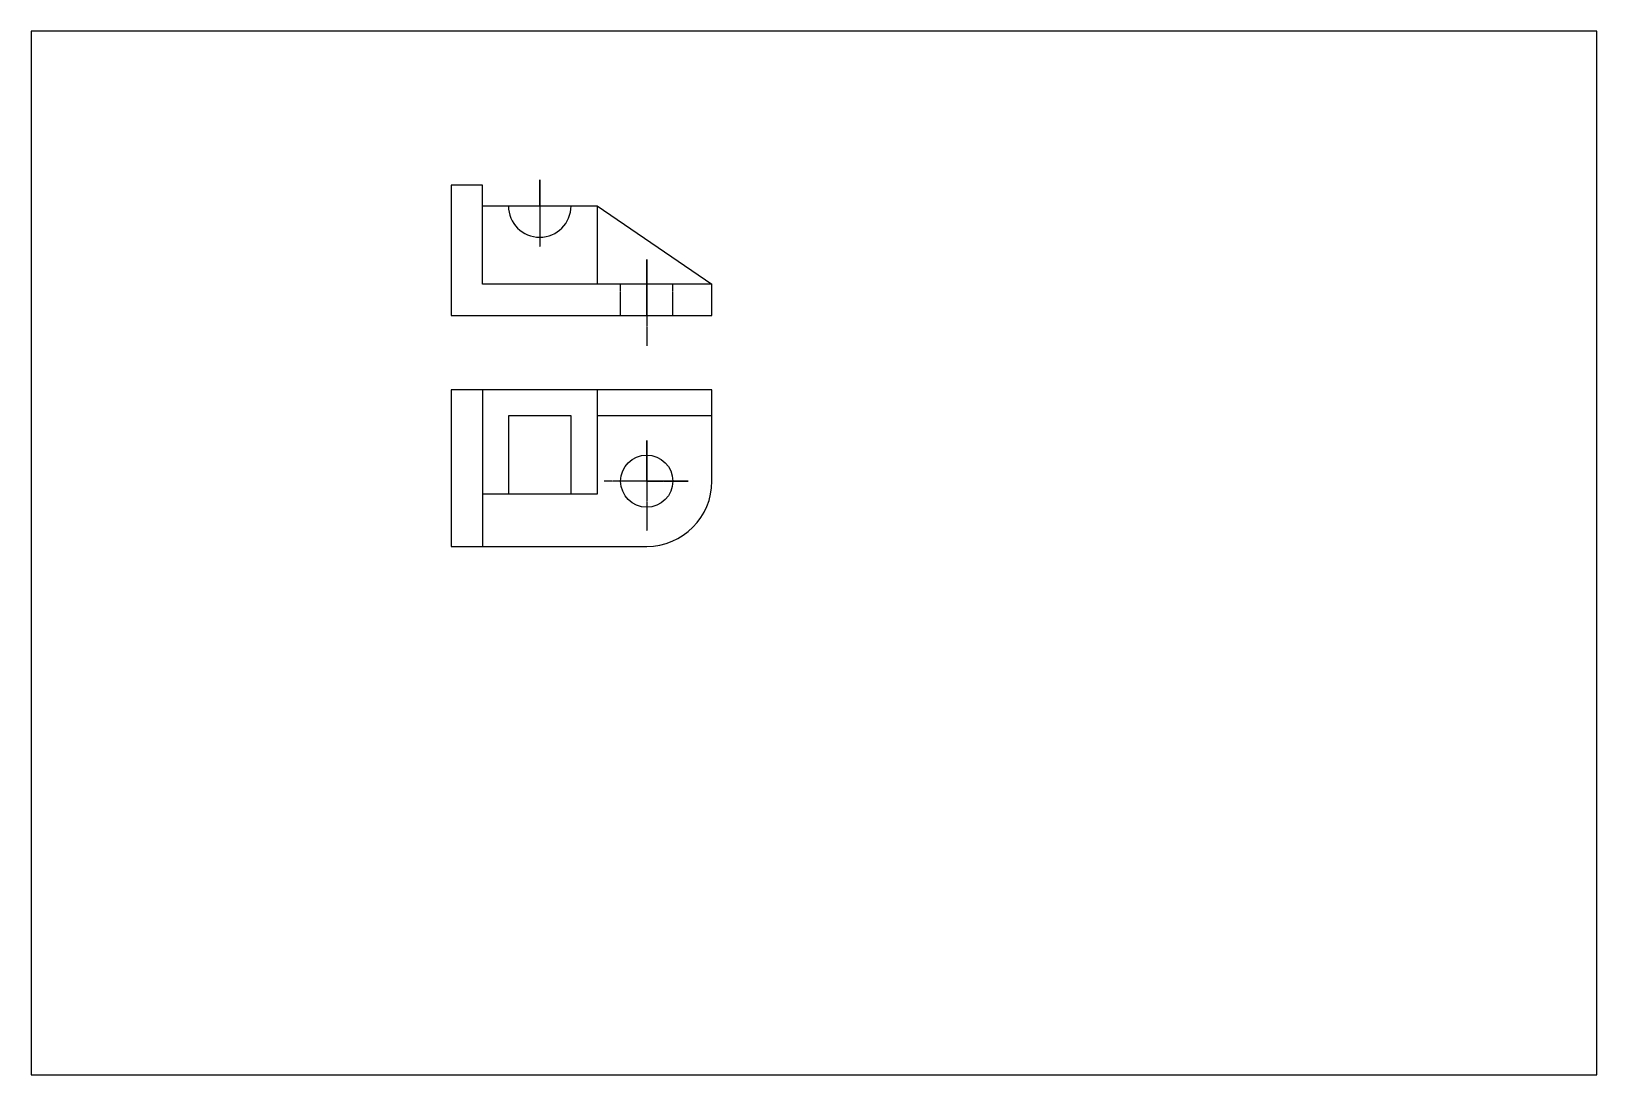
# Model space of a CAD drawing. Header units: millimetres. Extents: x 0 to 600, y 0 to 400.
import ezdxf

# ---------------------------------------------------------------- set-up
doc = ezdxf.new("R2010")
doc.units = ezdxf.units.MM
doc.header["$MEASUREMENT"] = 0
doc.linetypes.add('CENTER2', pattern=[1.125, 0.75, -0.125, 0.125, -0.125])
doc.linetypes.add('HIDDEN2', pattern=[0.1875, 0.125, -0.0625])
doc.layers.add('Centre Line', color=150, linetype='CENTER2')
doc.layers.add('Hidden', color=254, linetype='HIDDEN2')

msp = doc.modelspace()

# ---------------------------------------------------------------- linework, layer by layer
for p, q in [((160.88, 341.06), (160.88, 291.06)), ((172.88, 341.06), (160.88, 341.06)), ((172.88, 303.06), (172.88, 341.06)), ((172.88, 333.06), (216.88, 333.06)), ((216.88, 333.06), (216.88, 303.06)), ((216.88, 333.06), (260.88, 303.06)), ((260.88, 303.06), (172.88, 303.06)), ((260.88, 291.06), (260.88, 303.06)), ((160.88, 291.06), (260.88, 291.06)), ((160.88, 262.55), (160.88, 202.55)), ((260.88, 262.55), (160.88, 262.55)), ((172.88, 262.55), (172.88, 202.55)), ((216.88, 262.55), (216.88, 222.55)), ((260.88, 227.55), (260.88, 262.55)), ((182.88, 252.55), (182.88, 222.55)), ((206.88, 252.55), (182.88, 252.55)), ((206.88, 222.55), (206.88, 252.55)), ((260.88, 252.55), (216.88, 252.55)), ((216.88, 222.55), (172.88, 222.55)), ((160.88, 202.55), (235.88, 202.55))]:
    msp.add_line(p, q)
msp.add_lwpolyline([(0, 0), (600, 0), (600, 400), (0, 400)], close=True)
msp.add_circle((235.88, 227.55), 10)
for centre, radius, start in [((194.88, 333.06), 12, 180), ((235.88, 227.55), 25, 270)]:
    msp.add_arc(centre, radius, start, 0)
at = {"layer": 'Centre Line'}
for p, q in [((194.88, 333.06), (194.88, 343.06)), ((194.88, 343.06), (194.88, 317.42)), ((235.88, 291.06), (235.88, 312.52)), ((235.88, 312.52), (235.88, 279.39)), ((235.88, 227.55), (235.88, 243.18)), ((235.88, 243.18), (235.88, 208.44)), ((251.83, 227.55), (219.59, 227.55)), ((235.88, 227.55), (251.83, 227.55))]:
    msp.add_line(p, q, dxfattribs=at)
at = {"layer": 'Hidden'}
for p, q in [((225.88, 291.06), (225.88, 303.06)), ((245.88, 291.06), (245.88, 303.06))]:
    msp.add_line(p, q, dxfattribs=at)

doc.saveas('drawing.dxf')
